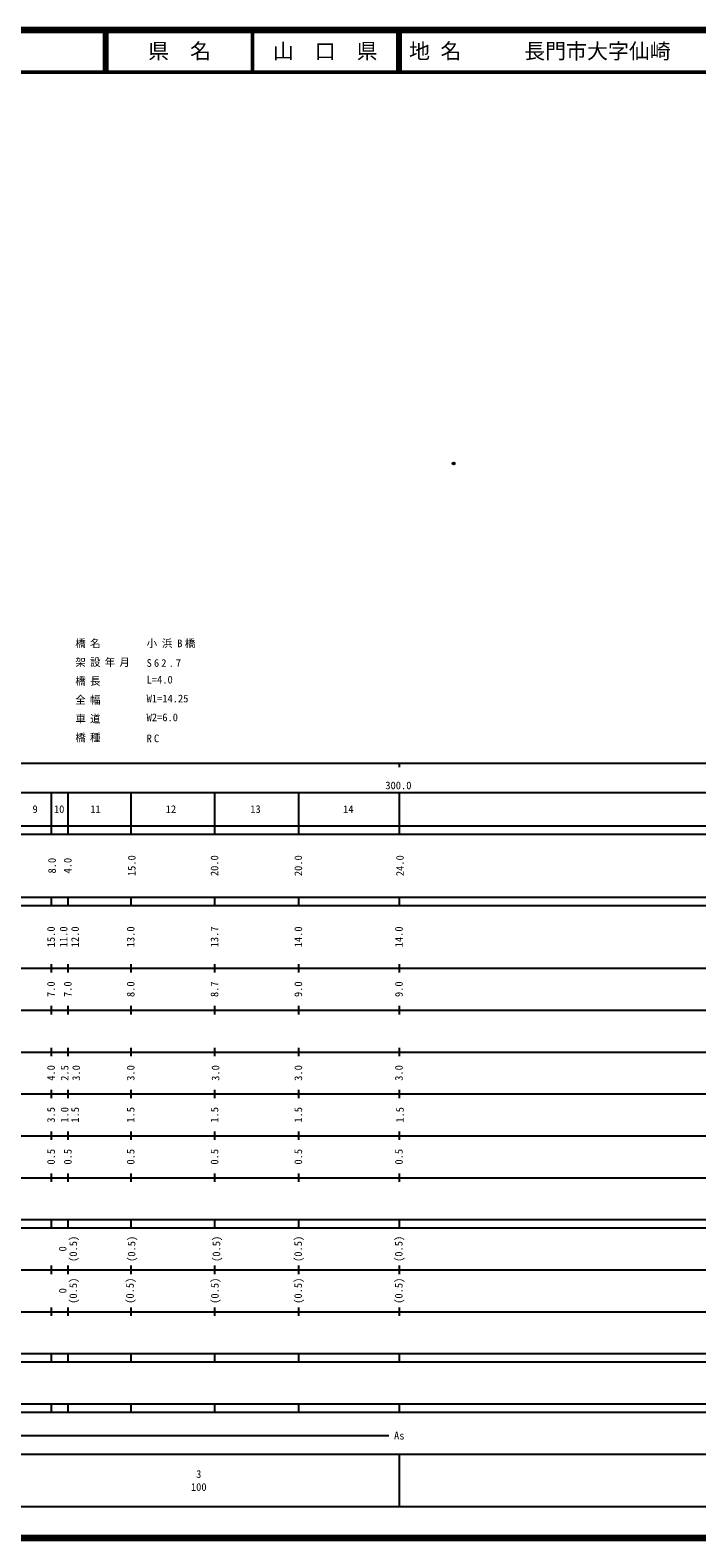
# Model space of a CAD drawing. Units: millimetres on the paper, with parts at other scales. Extents: x 40 to 680, y 20 to 380.
# Drawn here: x 280 to 439.1, y 20 to 380 of the extents above; entities that cross this region are included whole.
import ezdxf
from ezdxf.enums import TextEntityAlignment as Align

# ---------------------------------------------------------------- set-up
doc = ezdxf.new("R2010")
doc.units = ezdxf.units.MM
doc.header["$PDMODE"] = 32
doc.header["$PDSIZE"] = 0.5
doc.layers.add('M-OTRS', color=6, linetype='Continuous')
for name, color, linetype, lineweight in [('M-STR-HTXT', 7, 'Continuous', 13), ('M-TTL', 2, 'Continuous', 140), ('M-TTL-BAND', 7, 'Continuous', 25), ('M-TTL-LINE', 7, 'Continuous', 50), ('M-TTL-TXT', 7, 'Continuous', 13)]:
    doc.layers.add(name, color=color, linetype=linetype, lineweight=lineweight)
doc.styles.add('ＭＳ ゴシック', font='')
doc.styles.get('ＭＳ ゴシック').set_extended_font_data('MS Gothic')

msp = doc.modelspace()

# ---------------------------------------------------------------- linework, layer by layer
at = {"layer": 'M-OTRS'}
msp.add_point((381.036, 276.539), dxfattribs=at)
at = {"layer": 'M-TTL'}
for p, q in [((680, 380), (40, 380)), ((40, 20), (680, 20))]:
    msp.add_line(p, q, dxfattribs=at)
at = {"layer": 'M-TTL-BAND'}
for p, q in [((40, 205), (579, 205)), ((368, 205), (368, 204)), ((68, 198), (579, 198)), ((285, 198), (285, 188)), ((289, 198), (289, 188)), ((304, 198), (304, 188)), ((324, 198), (324, 188)), ((344, 198), (344, 188)), ((368, 198), (368, 188)), ((40, 190), (579, 190)), ((40, 188), (579, 188)), ((40, 173), (579, 173)), ((285, 173), (285, 171)), ((289, 173), (289, 171)), ((304, 173), (304, 171)), ((324, 173), (324, 171)), ((344, 173), (344, 171)), ((368, 173), (368, 171)), ((40, 171), (579, 171)), ((40, 156), (579, 156)), ((285, 157), (285, 155)), ((289, 157), (289, 155)), ((304, 157), (304, 155)), ((324, 157), (324, 155)), ((344, 157), (344, 155)), ((368, 157), (368, 155)), ((46, 146), (579, 146)), ((285, 147), (285, 145)), ((289, 147), (289, 145)), ((304, 147), (304, 145)), ((324, 147), (324, 145)), ((344, 147), (344, 145)), ((368, 147), (368, 145)), ((285, 137), (285, 135)), ((289, 137), (289, 135)), ((304, 137), (304, 135)), ((324, 137), (324, 135)), ((344, 137), (344, 135)), ((368, 137), (368, 135)), ((52, 136), (579, 136)), ((46, 126), (579, 126)), ((285, 127), (285, 125)), ((289, 127), (289, 125)), ((304, 127), (304, 125)), ((324, 127), (324, 125)), ((344, 127), (344, 125)), ((368, 127), (368, 125)), ((52, 116), (579, 116)), ((285, 117), (285, 115)), ((289, 117), (289, 115)), ((304, 117), (304, 115)), ((324, 117), (324, 115)), ((344, 117), (344, 115)), ((368, 117), (368, 115)), ((46, 106), (579, 106)), ((285, 107), (285, 105)), ((289, 107), (289, 105)), ((304, 107), (304, 105)), ((324, 107), (324, 105)), ((344, 107), (344, 105)), ((368, 107), (368, 105)), ((40, 96), (579, 96)), ((40, 94), (579, 94)), ((285, 96), (285, 94)), ((289, 96), (289, 94)), ((304, 96), (304, 94)), ((324, 96), (324, 94)), ((344, 96), (344, 94)), ((368, 96), (368, 94)), ((49, 84), (579, 84)), ((285, 85), (285, 83)), ((289, 85), (289, 83)), ((304, 85), (304, 83)), ((324, 85), (324, 83)), ((344, 85), (344, 83)), ((368, 85), (368, 83)), ((40, 74), (579, 74)), ((285, 75), (285, 73)), ((289, 75), (289, 73)), ((304, 75), (304, 73)), ((324, 75), (324, 73)), ((344, 75), (344, 73)), ((368, 75), (368, 73)), ((40, 64), (579, 64)), ((40, 62), (579, 62)), ((285, 64), (285, 62)), ((289, 64), (289, 62)), ((304, 64), (304, 62)), ((324, 64), (324, 62)), ((344, 64), (344, 62)), ((368, 64), (368, 62)), ((40, 52), (579, 52)), ((285, 52), (285, 50)), ((289, 52), (289, 50)), ((304, 52), (304, 50)), ((324, 52), (324, 50)), ((344, 52), (344, 50)), ((368, 52), (368, 50)), ((40, 50), (579, 50)), ((70.805, 44.406), (365.565, 44.406)), ((40, 40), (579, 40)), ((368, 40), (368, 27.5)), ((68, 27.5), (579, 27.5))]:
    msp.add_line(p, q, dxfattribs=at)
at = {"layer": 'M-TTL-LINE'}
for p, q in [((297.75, 380), (297.75, 370)), ((298.25, 380), (298.25, 370)), ((333, 380), (333, 370)), ((367.75, 380), (367.75, 370)), ((368.25, 380), (368.25, 370)), ((40, 370), (680, 370))]:
    msp.add_line(p, q, dxfattribs=at)

# ---------------------------------------------------------------- texts
at = {"layer": 'M-STR-HTXT', "style": 'ＭＳ ゴシック'}
for s, p in [('L=4.0', (307.768, 223.447)), ('W1=14.25', (307.768, 218.947)), ('W2=6.0', (307.768, 214.447))]:
    msp.add_text(s, height=1.833, dxfattribs=at).set_placement(p, align=Align.BOTTOM_LEFT)
at = {"layer": 'M-STR-HTXT', "char_height": 1.833, "attachment_point": 7, "style": 'ＭＳ ゴシック'}
for s, insert in [('\\T1.4;橋名', (290.768, 232.447)), ('\\T1.46;小浜B橋', (307.768, 232.447)), ('\\T1.4;架設年月', (290.768, 227.947)), ('\\T1.4;S62.7', (307.768, 227.947)), ('\\T1.4;橋長', (290.768, 223.447)), ('\\T1.4;全幅', (290.768, 218.947)), ('\\T1.4;車道', (290.768, 214.447)), ('\\T1.4;橋種', (290.768, 209.947)), ('\\T1.4;RC', (307.768, 209.947))]:
    msp.add_mtext(s, dxfattribs=dict(at, insert=insert))
at = {"layer": 'M-TTL-BAND', "style": 'ＭＳ ゴシック'}
msp.add_text('300.0', height=1.833, dxfattribs=at).set_placement((367.844, 198.195), align=Align.BOTTOM_CENTER)
for s, p in [('9', (281.165, 194)), ('10', (286.9, 194)), ('11', (295.567, 194)), ('12', (313.567, 194)), ('13', (333.735, 194)), ('14', (355.902, 194)), ('As', (368.044, 44.406)), ('3', (320.205, 35.238)), ('100', (320.205, 32.131))]:
    msp.add_text(s, height=1.833, dxfattribs=at).set_placement(p, align=Align.MIDDLE_CENTER)
for s, p in [('8.0', (285.191, 180.5)), ('4.0', (288.941, 180.5)), ('15.0', (304.206, 180.5)), ('20.0', (323.956, 180.5)), ('20.0', (343.957, 180.5)), ('24.0', (368.208, 180.5)), ('15.0', (284.955, 163.5)), ('11.0', (287.955, 163.5)), ('12.0', (290.705, 163.5)), ('13.0', (303.956, 163.5)), ('13.7', (323.956, 163.5)), ('14.0', (343.957, 163.5)), ('14.0', (367.958, 163.5)), ('7.0', (284.955, 151)), ('7.0', (288.955, 151)), ('8.0', (303.956, 151)), ('8.7', (323.956, 151)), ('9.0', (343.957, 151)), ('9.0', (367.958, 151)), ('4.0', (284.955, 131)), ('2.5', (288.205, 131)), ('3.0', (290.955, 131)), ('3.0', (303.956, 131)), ('3.0', (324.206, 131)), ('3.0', (343.957, 131)), ('3.0', (367.958, 131)), ('3.5', (284.955, 121)), ('1.0', (288.205, 121)), ('1.5', (290.705, 121)), ('1.5', (303.956, 121)), ('1.5', (323.956, 121)), ('1.5', (343.957, 121)), ('1.5', (368.208, 121)), ('0.5', (284.955, 111)), ('0.5', (288.955, 111)), ('0.5', (303.956, 111)), ('0.5', (323.956, 111)), ('0.5', (343.957, 111)), ('0.5', (367.958, 111)), ('(0.5)', (290.256, 89)), ('(0.5)', (304.165, 89)), ('(0.5)', (324.416, 89)), ('(0.5)', (343.917, 89)), ('(0.5)', (367.917, 89)), ('0', (287.722, 89)), ('0', (287.722, 79)), ('(0.5)', (290.256, 79)), ('(0.5)', (303.79, 79)), ('(0.5)', (324.041, 79)), ('(0.5)', (343.917, 79)), ('(0.5)', (367.917, 79))]:
    msp.add_text(s, height=1.833, rotation=90, dxfattribs=at).set_placement(p, align=Align.MIDDLE_CENTER)
at = {"layer": 'M-TTL-TXT', "style": 'ＭＳ ゴシック'}
for s, p in [('県\u3000名', (315.625, 375)), ('山\u3000口\u3000県', (350.375, 375))]:
    msp.add_text(s, height=3.666, dxfattribs=at).set_placement(p, align=Align.MIDDLE_CENTER)
msp.add_text('地 名      長門市大字仙崎', height=3.666, dxfattribs=at).set_placement((370.38, 375), align=Align.MIDDLE_LEFT)

doc.saveas('drawing.dxf')
